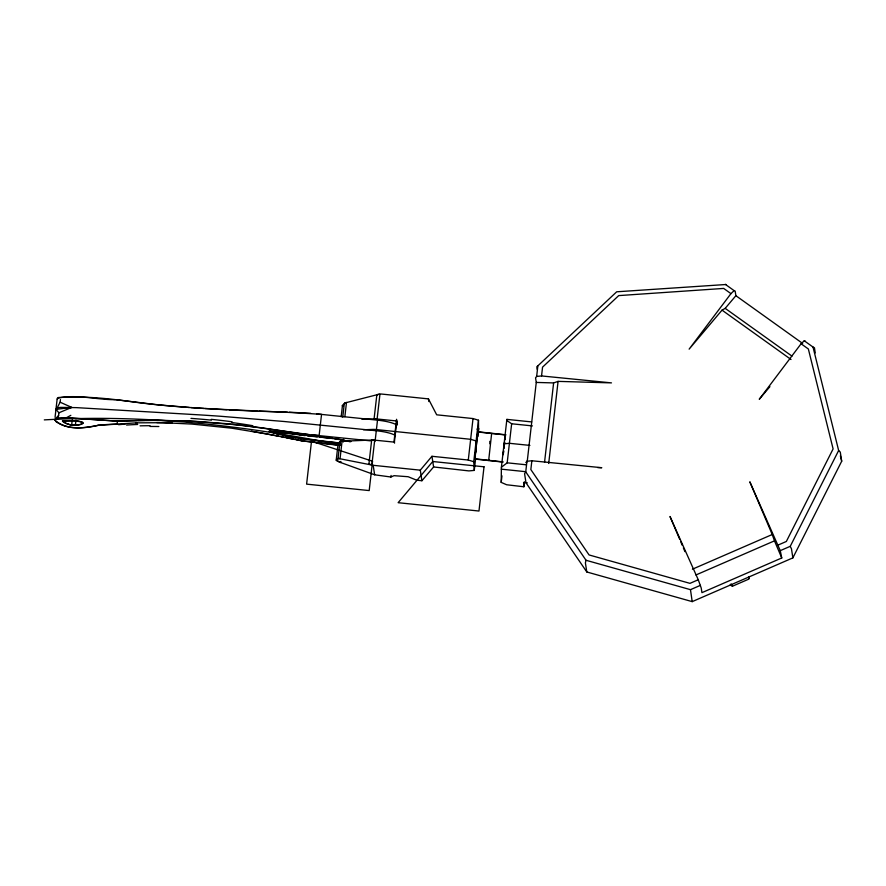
<?xml version="1.0" encoding="UTF-8"?>
<svg xmlns="http://www.w3.org/2000/svg" width="886" height="886" viewBox="0 0 886 886"><rect width="100%" height="100%" fill="white"/><g stroke="black" fill="none" stroke-linecap="round" stroke-linejoin="round"><path stroke-width="1.33" d="M524.412 481.884L523.859 486.768L506.615 484.753L501.21 482.394L501.398 467.254L506.748 420.44L506.936 419.377L531.678 421.924M477.676 436.654L477.864 431.792L474.918 459.081L502.86 462.071M477.676 436.831L477.753 431.991L474.863 458.793L502.982 461.883M503.901 448.194L504.599 442.07M503.901 448.117L504.61 442.103M55.054 417.317L57.225 398.346C75.731 393.783 96.242 399.83 115.39 399.697M137.286 422.799L98.102 425.346C83.86 428.115 66.118 430.884 54.744 419.964L55.752 418.69L57.922 418.126L58.609 415.434L58.919 412.787L55.951 409.387L56.959 408.114A13.866 2.791 6.5 0 1 60.735 407.383L76.473 407.638L199.793 414.892A505.474 101.513 6.5 0 1 220.381 416.254L284.196 421.503L376.295 430.74A19.636 3.943 6.5 0 1 395.499 435.602M56.139 409.897L60.126 402.211L60.425 399.564M63.471 422.057L62.474 420.961A4.319 0.864 6.5 0 1 63.039 420.695C68.255 420.961 81.047 419.3 82.863 423.563L77.924 425.147L71.644 425.147L72.253 419.864M75.365 425.391L75.963 420.097M341.165 416.841L342.461 405.434L345.086 402.92L378.322 394.414L381.323 394.026L428.425 398.888L436.687 414.814L473.024 418.557L478.495 420.23L478.573 432.711M342.738 417.24L344.322 403.385A5.382 1.119 -6.3 0 1 345.086 402.92A5.515 1.141 -6.3 0 1 346.481 402.465L344.853 416.708M340.877 461.451L340.745 462.547L374.645 474.796L390.903 477.011L394.015 475.682L408.136 476.723L416.531 480.134L421.913 480.744L433.597 466.955L431.947 456.29L468.284 460.033L473.755 461.706L474.265 470.411L468.915 470.909L433.597 466.955M343.303 442.003L343.602 439.356M375.088 441.317L377.502 420.163L316.645 413.906M390.903 477.011L391.08 475.45M468.284 460.033L473.024 418.557M473.755 461.706L478.495 420.23M474.265 470.411L475.56 459.103M501.21 482.394L501.963 475.826M501.398 467.254L507.18 462.824L511.643 423.774L506.748 420.44M769.923 386.639L759.258 399.287L801.077 343.779L804.255 340.778L813.016 347.046L838.643 450.498L840.293 452.126L841.7 461.207L792.87 557.881L692.199 601.627L586.798 571.968L525.985 482.77L524.578 473.7L525.741 471.873L526.96 461.274L531.855 460.764L601.793 467.708L597.685 467.598M527.192 461.783L536.263 382.431L535.543 377.79L536.65 376.45L537.857 365.852L616.7 291.793L725.999 284.506M531.855 460.764L530.847 469.558L589.068 554.946L689.972 583.353L698.257 579.754L670.004 516.494L679.606 539.076M536.65 376.45L541.545 375.941L542.553 367.136L618.705 295.603L723.674 288.426L730.95 293.631L734.129 290.641L735.158 291.051L735.878 295.691L802.661 343.447M544.547 462.27L553.617 382.918L558.08 381.379L611.484 382.885L541.545 375.941M548.7 463.467L558.08 381.379M476.125 451.794L476.269 450.609M504.898 439.821L505.419 436.3M504.931 439.622L505.297 437.019M730.086 585.015L732.478 586.211L748.659 579.178L749.124 576.598M475.306 457.564L474.974 459.048M475.029 458.882L475.428 456.855M488.906 459.612L488.673 460.521L491.63 433.553M525.741 471.873L586.023 560.273L585.391 562.887L586.798 571.968M748.659 579.178L749.412 576.531M698.257 579.754L701.225 588.016L701.933 592.656L781.751 557.981L780.267 550.649L790.246 546.319L838.643 450.498M730.95 293.631L689.131 349.139L722.024 310.144L725.191 308.361L735.878 295.691M525.841 462.614L526.96 461.274M421.913 480.744L420.285 470.167L431.947 456.29M98.102 425.346C84.148 428.525 68.488 429.954 55.918 421.581L54.81 419.488L58.609 415.434M537.857 365.852L536.805 366.715L537.204 369.307M55.752 418.69L66.228 417.849L70.825 415.335M692.42 569.2L772.238 534.513L749.822 481.807L780.267 550.649M695.92 574.981L774.475 540.848L772.238 534.513M778.074 545.067L786.347 541.468L833.106 448.914L808.353 348.973L801.077 343.779M586.023 560.273L690.471 589.666L700.449 585.336M58.919 412.787L71.733 407.405L60.126 402.211M55.951 409.387L71.733 407.405M57.922 418.126L72.032 418.048L112.976 420.85M477 429.123L479.005 428.935M361.975 419.311L375.531 418.834L396.828 420.983L394.403 442.136L373.106 439.988L340.7 441.294L338.153 443.188L336.259 459.779A5.327 0.986 19.2 0 0 336.27 460.211L340.745 462.547A5.659 1.041 19.2 0 1 338.729 461.728A5.515 1.019 19.2 0 1 337.134 460.897A5.371 0.997 19.2 0 1 336.27 460.211L338.74 458.516L373.172 465.305L420.285 470.167M363.459 429.776L372.884 429.411A5.449 1.096 6.5 0 1 375.908 429.533L470.654 439.301L476.125 440.962L476.28 443.454M44.3 419.886C143.875 414.161 243.572 425.07 341.055 445.149M113.873 420.905L125.147 420.872M66.228 417.849L117.041 421.105L136.71 420.584M126.155 420.839L145.226 420.44M135.813 422.855L162.958 422.688L191.908 424.073L231.611 428.182L266.265 433.819M137.718 420.562L152.724 420.374M145.725 420.429L161.219 420.363M153.223 420.363L188.596 421.016M161.717 420.374L195.95 421.359L227.403 423.741L262.81 427.927L300.144 433.686L370.414 440.829M156.855 422.589L172.183 422.976M289.279 412.211L310.665 413.319M536.263 382.431L553.617 382.918M287.385 412.156L259.033 411.237M257.15 411.159L228.987 409.908M189.515 421.049L240.438 425.103L308.25 434.472M227.126 409.808L204.843 408.535M116.299 399.752L155.039 404.47M203.924 408.468L191.055 407.593M189.227 407.46L163.434 405.301M339.98 443.1L316.08 440.563M289.312 433.431L305.116 435.646M276.764 433.763L268.923 431.227A3.023 0.598 9.8 0 1 269.599 431.083L339.825 439.345L350.025 441.737M340.412 443.066L298.471 438.282M162.946 405.256L155.526 404.514M307.531 435.879L317.21 436.82M311.817 434.827L319.126 435.547L321.54 414.393C257.892 409.786 193.724 410.406 130.375 401.535C106.497 398.246 82.11 395.909 58.166 397.537L57.346 399.32M511.643 423.774L532.453 425.911M529.906 445.403L509.417 443.299L504.068 443.842L504.223 446.411M319.58 437.064L332.604 438.459M507.18 462.824L526.306 464.796M501.255 469.159L524.612 471.573M527.325 482.848L523.604 482.46L523.859 486.768M477.864 431.792L505.806 434.793M477.753 431.991L505.696 434.982M281.028 436.665L301.229 440.73L339.46 445.137M338.507 445.27L333.8 444.728A522.917 105.013 6.5 0 1 304.862 441.195L296.566 439.777M312.271 440.12C298.504 438.481 279.511 435.713 269.588 431.083A4.862 0.964 9.8 0 1 270.485 431.083L288.382 433.287M334.465 438.681L350.956 441.616M251.436 431.183L278.702 436.211M267.04 433.963L283.365 437.13M296.013 437.795L289.113 436.41M286.466 437.75L293.465 439.157M287.784 436.145L283.874 435.325M71.644 425.147L66.251 423.519L62.474 420.95L75.244 420.939L82.32 422.046L83.362 422.877L80.748 424.494L74.845 425.402L69.64 424.726L64.667 422.755A44.499 8.938 6.5 0 1 63.471 422.057M804.255 340.778L805.285 341.188M813.016 347.046L814.444 347.744L815.242 352.927M339.05 444.141L338.153 443.188A5.449 1.096 6.5 0 0 338.895 444.074M725.368 284.373L734.129 290.641M725.191 308.361L791.973 356.117M722.024 310.144L791.032 359.495M731.039 583.852L732.478 586.211M790.246 546.319L791.464 548.811L792.87 557.881M774.475 540.848L781.751 557.981M680.681 541.59L682.275 545.355M683.35 547.858L684.944 551.624M506.936 419.377L507.268 420.573M840.371 455.847L841.7 461.207M692.199 601.627L690.471 589.666M428.425 398.888L428.835 401.524M397.415 424.815L396.563 419.288L394.148 440.442L394.558 443.144M373.172 465.305L374.645 474.796M300.144 433.686L300.376 435.203M300.93 438.769L301.229 440.73M117.041 421.105L117.517 424.161A81.656 16.402 6.5 0 0 98.036 425.324M489.77 441.328L489.914 443.808M377.502 420.163A19.636 3.943 6.5 0 1 396.706 425.025M118.602 424.704A99.531 26.381 3.4 0 1 125.28 424.117M126.576 425.047A114.471 32.273 3.9 0 1 137.662 424.483M140.077 425.845A156.301 51.233 5.2 0 1 150.022 425.701M150.122 426.454A206.228 79.186 6.4 0 1 158.849 426.52M171.607 420.684A343.868 187.998 9.6 0 1 191.575 421.758M190.966 418.391A323.888 169.913 9.2 0 1 211.455 420.141M211.267 419.344A291.848 139.102 8.8 0 1 232.088 421.802M231.966 422.544A254.16 106.22 8.5 0 1 252.898 425.723M284.406 434.904A69.894 10.588 10.7 0 1 279.455 433.83M278.78 434.151A47.778 8.129 10.5 0 1 276.886 433.719M503.37 453.41L503.248 454.684L503.625 450.752L503.37 453.41M311.518 441.184L306.611 484.133L369.196 490.578L372.552 461.252L311.518 441.184M339.958 441.582L338.009 458.627A5.382 0.997 19.2 0 1 338.74 458.516A5.515 1.019 19.2 0 1 340.058 458.671L342.062 441.15A5.449 1.096 6.5 0 0 339.958 441.582M371.677 439.988L368.919 464.098A5.637 1.041 19.2 0 1 370.326 464.419A5.704 1.052 19.2 0 1 371.865 464.873L374.7 440.109A5.449 1.096 6.5 0 0 371.677 439.988M376.849 394.724L374.091 418.834A5.449 1.096 6.5 0 1 377.115 418.956L379.95 394.181A5.704 1.185 -6.3 0 0 378.322 394.414A5.637 1.174 -6.3 0 0 376.849 394.724M484.022 466.8L478.972 511.034L398.124 502.694L432.756 461.517L484.022 466.8M343.38 406.231L342.461 405.434A5.371 1.119 -6.3 0 0 343.303 406.22"/></g></svg>
